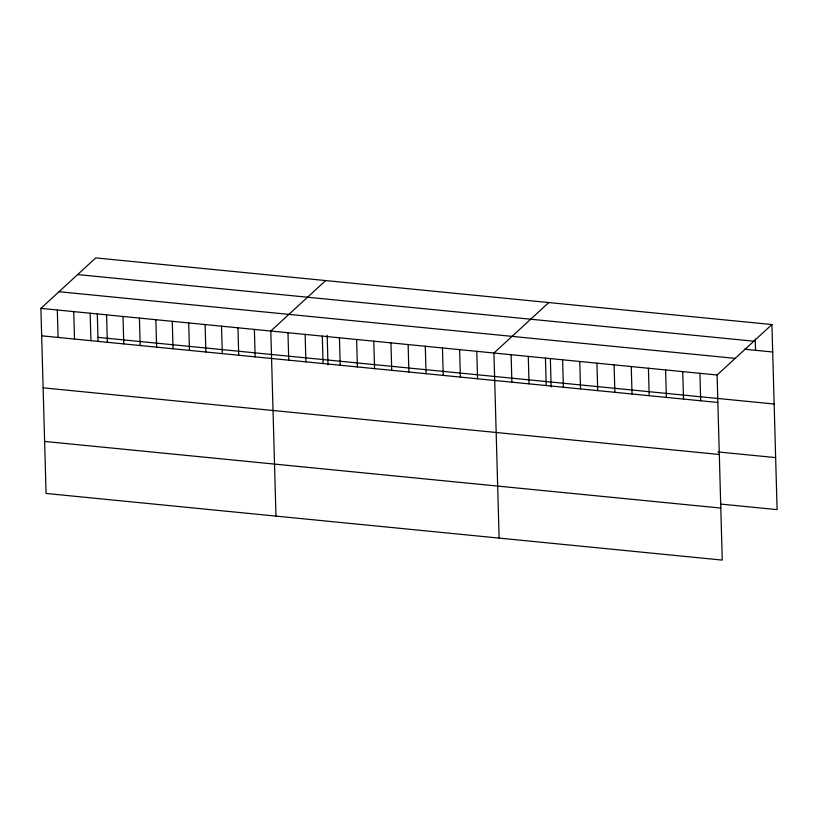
<?xml version="1.0" encoding="UTF-8"?>
<svg xmlns="http://www.w3.org/2000/svg" width="818" height="818" viewBox="0 0 818 818"><rect width="100%" height="100%" fill="white"/><g stroke="black" fill="none" stroke-linecap="round" stroke-linejoin="round"><path stroke-width="1.23" d="M771.926 324.552L717.089 375.012L722.253 560.095L46.074 493.448L40.9 308.376L95.747 257.905L771.926 324.552L777.1 509.624L720.699 504.072M325.646 280.574L270.809 331.034L275.973 516.107M548.786 302.558L493.949 353.028L499.113 538.101M77.649 274.562L753.828 341.208M744.503 349.225L772.693 352.006M58.998 291.719L735.188 358.366M40.9 308.376L717.089 375.012M97.966 337.374L774.145 404.02M41.667 335.82L717.856 402.466M718.02 451.935L775.648 457.61M43.119 387.834L719.308 454.481M44.612 441.434L720.801 508.07M755.218 339.081L755.535 350.309M699.922 373.325L700.689 400.769M682.754 371.628L683.521 399.082M665.596 369.94L666.363 397.384M648.429 368.253L649.195 395.697M631.261 366.556L632.028 394M614.103 364.869L614.87 392.313M596.935 363.172L597.702 390.626M579.768 361.484L580.535 388.928M562.61 359.787L563.377 387.241M550.35 358.499L551.148 386.894M545.442 358.1L546.209 385.544M528.275 356.403L529.041 383.857M511.107 354.715L511.874 382.159M476.782 351.331L477.548 378.775M459.614 349.644L460.381 377.088M442.456 347.947L443.223 375.39M425.288 346.259L426.055 373.703M408.121 344.562L408.888 372.016M390.953 342.875L391.72 370.319M373.795 341.178L374.562 368.632M356.628 339.49L357.394 366.934M339.46 337.793L340.227 365.247M327.169 335.268L327.998 364.91M322.302 336.106L323.069 363.55M305.134 334.419L305.901 361.863M287.967 332.721L288.734 360.165M254.378 329.409L255.144 356.863M237.956 327.793L238.723 355.237M221.535 326.178L222.302 353.621M205.113 324.562L205.88 352.006M188.692 322.936L189.459 350.39M172.271 321.321L173.038 348.765M155.849 319.705L156.616 347.149M139.428 318.079L140.195 345.533M123.007 316.464L123.774 343.908M106.585 314.848L107.352 342.292M97.301 313.846L98.068 341.024M90.164 313.222L90.931 340.677M73.743 311.607L74.51 339.061M57.321 309.991L58.088 337.435"/></g></svg>
